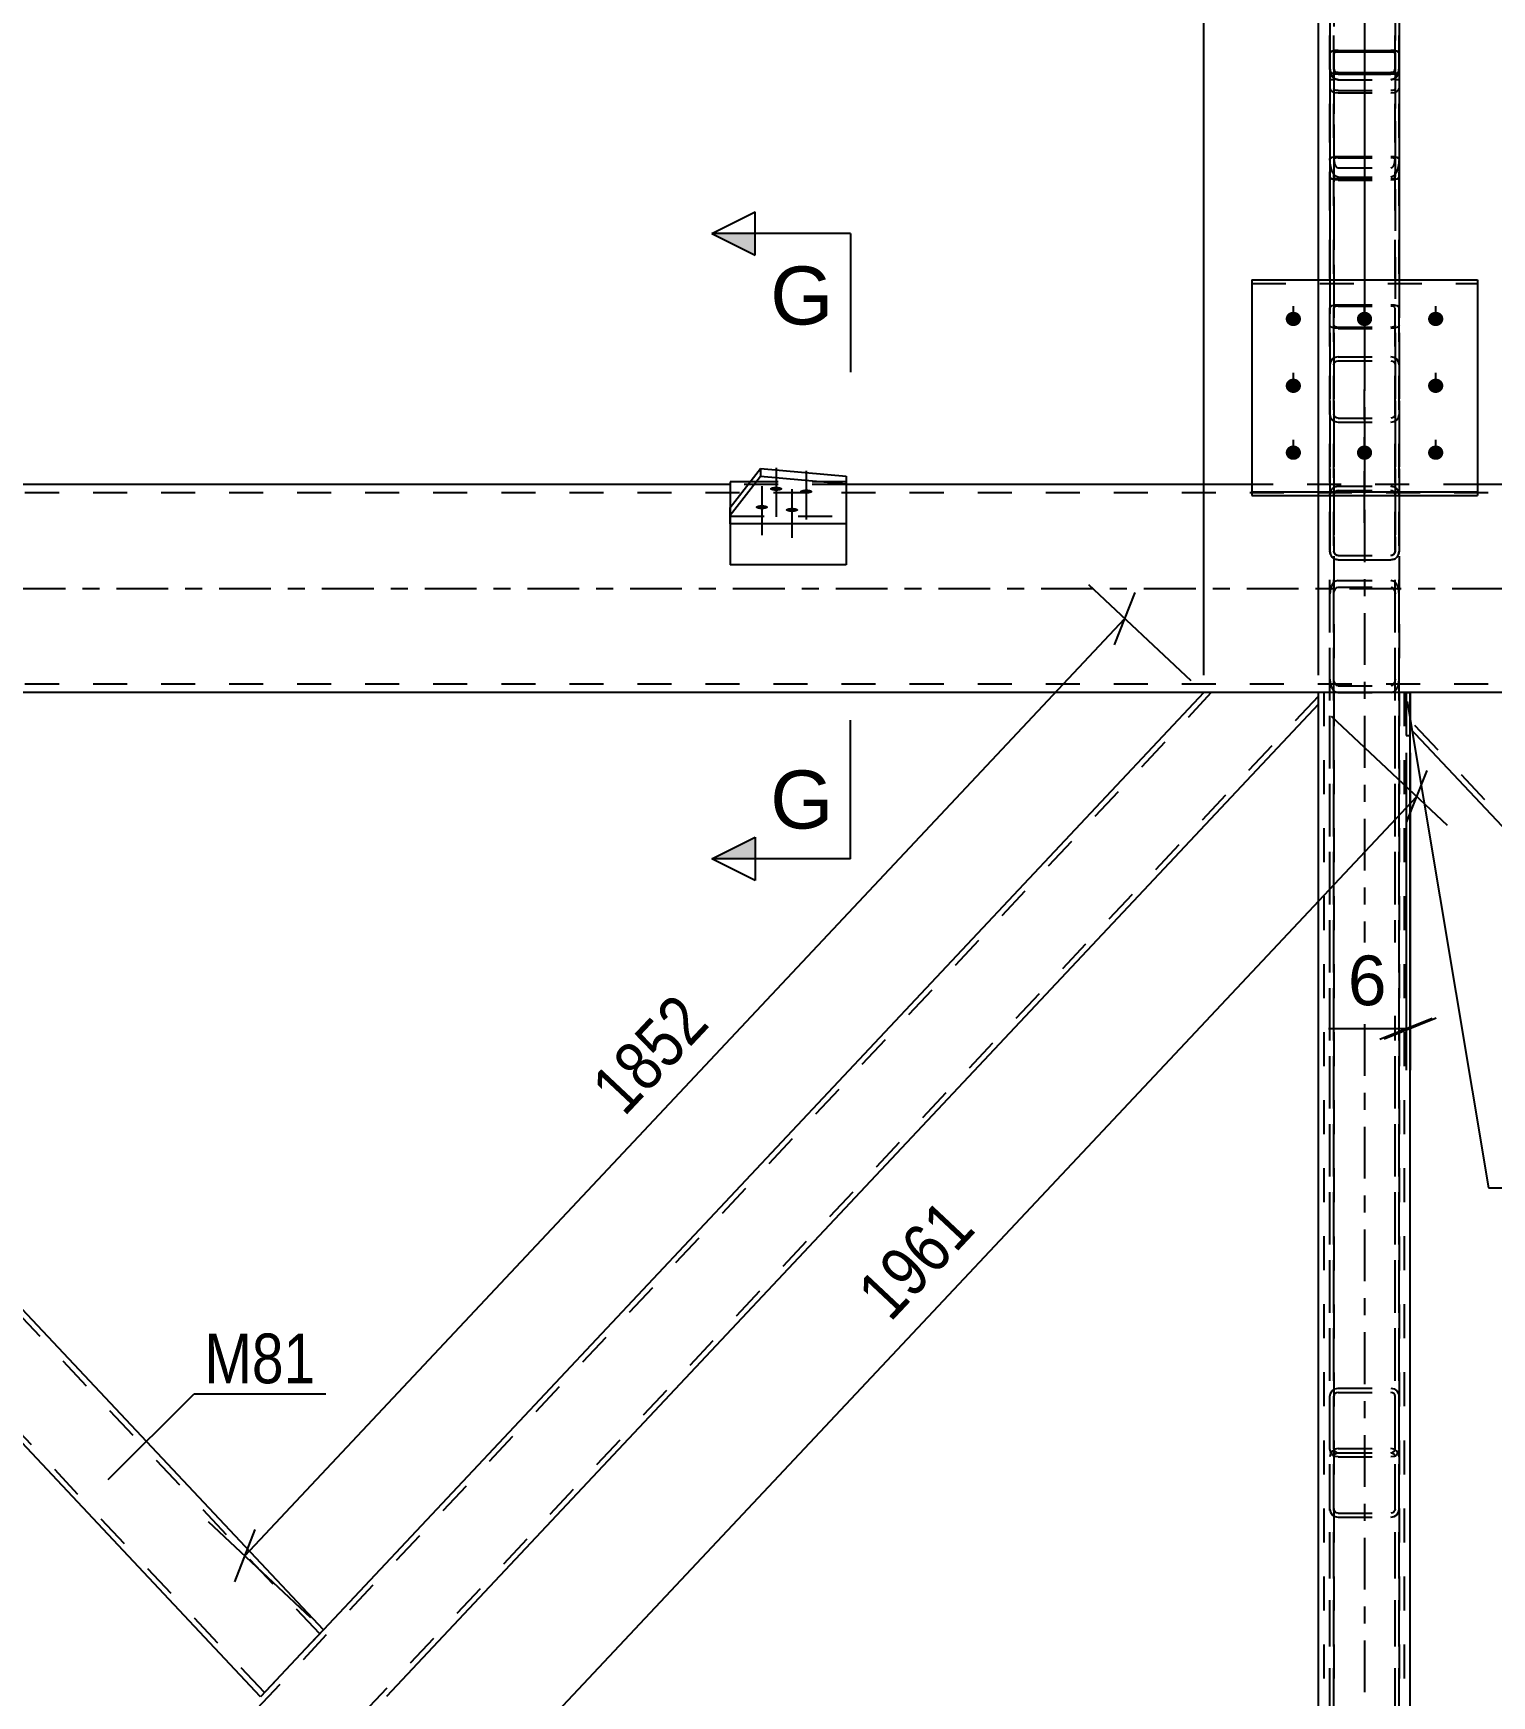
# Model space of a CAD drawing. Header units: millimetres. Extents: x -147 to 1042, y -583 to 258.
# Drawn here: x 342.7 to 426.7, y -63.8 to 32 of the extents above; entities that cross this region are included whole.
import ezdxf

# ---------------------------------------------------------------- set-up
doc = ezdxf.new("R2010")
doc.units = ezdxf.units.MM
doc.linetypes.add('DXK_LINE_DOT2', pattern=[3.9198, 1.9599, -1.9599])
doc.linetypes.add('DXK_LINE_DOT3', pattern=[5.9187, 2.979, -0.9799, 0.9799, -0.9799])
doc.styles.add('Arial', font='arial.ttf', dxfattribs={"height": 0.2})
doc.styles.add('Arial Narrow', font='ARIALN.TTF', dxfattribs={"height": 0.2})

# ---------------------------------------------------------------- blocks, each defined once
blk = doc.blocks.new('Part-335478933-4283 - 4163')
at = {"color": 2, "linetype": 'Continuous'}
for p, q in [((429.965, -6), (422.042, -6)), ((479.402, -58.545), (429.986, -6)), ((474.46, -63.8), (422.042, -8.062)), ((478.963, -59.012), (474.46, -63.8)), ((479.402, -58.545), (478.963, -59.012))]:
    blk.add_line(p, q, dxfattribs=at)
at = {"color": 7, "linetype": 'DXK_LINE_DOT2'}
for p, q in [((422.042, -8.062), (422.042, -6)), ((479.182, -58.779), (429.547, -6)), ((429.986, -6), (429.965, -6)), ((429.986, -6), (429.965, -6)), ((474.68, -63.566), (422.042, -7.595)), ((479.368, -58.581), (478.963, -59.012)), ((474.68, -63.566), (474.696, -63.549))]:
    blk.add_line(p, q, dxfattribs=at)
blk = doc.blocks.new('Part-335478933-4268 - 4163')
at = {"color": 2, "linetype": 'Continuous'}
for p, q in [((302.04, -6.659), (302.04, -6)), ((355.828, -63.854), (302.04, -6.659)), ((359.449, -59.997), (308.669, -6)), ((359.449, -59.997), (359.011, -60.465)), ((359.011, -60.465), (355.828, -63.854))]:
    blk.add_line(p, q, dxfattribs=at)
at = {"color": 7, "linetype": 'DXK_LINE_DOT2'}
for p, q in [((308.669, -6), (302.04, -6)), ((356.048, -63.62), (302.04, -6.192)), ((359.23, -60.231), (308.229, -6)), ((359.416, -60.033), (359.011, -60.465)), ((356.048, -63.62), (356.065, -63.602))]:
    blk.add_line(p, q, dxfattribs=at)
blk = doc.blocks.new('Part-335478933-4253 - 4163')
at = {"color": 7, "linetype": 'DXK_LINE_DOT2'}
for p, q in [((410.586, -6), (302.05, -121.6)), ((416.762, -6.201), (308.414, -121.6)), ((416.762, -6), (410.147, -6)), ((359.449, -59.997), (355.828, -63.854))]:
    blk.add_line(p, q, dxfattribs=at)
at = {"color": 2, "linetype": 'Continuous'}
for p, q in [((410.147, -6), (359.449, -59.997)), ((416.762, -6.669), (363.074, -63.851)), ((416.762, -6.669), (416.762, -6))]:
    blk.add_line(p, q, dxfattribs=at)
blk = doc.blocks.new('Part-335478933-4392 - 4163')
at = {"color": 2, "linetype": 'Continuous'}
for p, q in [((412.911, 17.787), (425.911, 17.787)), ((412.911, 17.787), (412.911, 5.352)), ((425.911, 17.787), (425.911, 5.352)), ((412.911, 5.571), (425.911, 5.571)), ((412.911, 5.352), (425.911, 5.352))]:
    blk.add_line(p, q, dxfattribs=at)
at = {"color": 7, "linetype": 'DXK_LINE_DOT2'}
blk.add_line((412.911, 17.568), (425.911, 17.568), dxfattribs=at)
blk = doc.blocks.new('Part-335478933-4323 - 4163')
at = {"color": 7, "linetype": 'DXK_LINE_DOT2'}
for p, q in [((422.042, -6), (416.762, -6)), ((416.762, -6.669), (416.762, -6)), ((417.082, -121.6), (417.082, -6)), ((421.722, -121.6), (421.722, -6)), ((422.042, -8.462), (422.042, -6))]:
    blk.add_line(p, q, dxfattribs=at)
at = {"color": 2, "linetype": 'Continuous'}
for p, q in [((416.762, -120.06), (416.762, -6.669)), ((422.042, -119.128), (422.042, -8.462))]:
    blk.add_line(p, q, dxfattribs=at)
blk = doc.blocks.new('Part-335478933-4386 - 4163')
at = {"color": 7, "linetype": 'DXK_LINE_DOT2'}
for p, q in [((417.411, 34.335), (417.448, 34.597)), ((417.448, 34.597), (417.552, 34.82)), ((417.552, 34.82), (417.708, 34.968)), ((417.722, 34.577), (417.67, 34.466)), ((417.708, 34.968), (417.891, 35.021)), ((417.799, 34.652), (417.722, 34.577)), ((417.891, 34.678), (417.799, 34.652)), ((417.891, 35.021), (420.931, 35.021)), ((417.891, 34.678), (420.931, 34.678)), ((420.931, 35.021), (421.115, 34.968)), ((421.023, 34.652), (420.931, 34.678)), ((421.101, 34.577), (421.023, 34.652)), ((421.153, 34.466), (421.101, 34.577)), ((421.115, 34.968), (421.271, 34.82)), ((421.271, 34.82), (421.375, 34.597)), ((421.375, 34.597), (421.411, 34.335)), ((417.411, 34.335), (417.411, 2.157)), ((417.67, 34.466), (417.651, 34.335)), ((417.651, 34.335), (417.651, 2.157)), ((421.171, 34.335), (421.153, 34.466)), ((421.171, 34.335), (421.171, 2.157)), ((421.411, 34.335), (421.411, 2.157)), ((417.448, 29.731), (417.411, 29.993)), ((417.552, 29.509), (417.448, 29.731)), ((417.651, 29.993), (417.67, 29.862)), ((417.67, 29.862), (417.722, 29.751)), ((417.722, 29.751), (417.799, 29.677)), ((421.023, 29.677), (421.101, 29.751)), ((421.101, 29.751), (421.153, 29.862)), ((421.153, 29.862), (421.171, 29.993)), ((421.375, 29.731), (421.271, 29.509)), ((421.411, 29.993), (421.375, 29.731)), ((417.708, 29.36), (417.552, 29.509)), ((417.891, 29.308), (417.708, 29.36)), ((417.799, 29.677), (417.891, 29.651)), ((417.891, 29.651), (420.931, 29.651)), ((417.891, 29.308), (420.931, 29.308)), ((420.931, 29.651), (421.023, 29.677)), ((421.115, 29.36), (420.931, 29.308)), ((421.271, 29.509), (421.115, 29.36)), ((417.891, 5.903), (417.708, 5.864)), ((417.891, 5.903), (420.931, 5.903)), ((421.115, 5.864), (420.931, 5.903)), ((417.448, 5.588), (417.411, 5.392)), ((417.651, 5.392), (417.67, 5.49)), ((417.67, 5.49), (417.722, 5.573)), ((417.722, 5.573), (417.799, 5.628)), ((417.799, 5.628), (417.891, 5.648)), ((417.891, 5.648), (420.931, 5.648)), ((420.931, 5.648), (421.023, 5.628)), ((421.023, 5.628), (421.101, 5.573)), ((421.101, 5.573), (421.153, 5.49)), ((421.153, 5.49), (421.171, 5.392)), ((421.387, 5.52), (421.375, 5.588)), ((421.411, 5.392), (421.387, 5.52)), ((417.411, 2.157), (417.448, 1.962)), ((417.67, 2.059), (417.651, 2.157)), ((417.722, 1.976), (417.67, 2.059)), ((417.799, 1.921), (417.722, 1.976)), ((417.891, 1.902), (417.799, 1.921)), ((421.023, 1.921), (420.931, 1.902)), ((421.101, 1.976), (421.023, 1.921)), ((421.153, 2.059), (421.101, 1.976)), ((421.171, 2.157), (421.153, 2.059)), ((421.375, 1.962), (421.411, 2.157)), ((417.708, 1.685), (417.891, 1.646)), ((417.891, 1.902), (420.931, 1.902)), ((417.891, 1.646), (420.931, 1.646)), ((420.931, 1.646), (421.115, 1.685))]:
    blk.add_line(p, q, dxfattribs=at)
at = {"color": 7, "linetype": 'DXK_LINE_DOT3'}
blk.add_line((419.411, 32.164), (419.411, 3.775), dxfattribs=at)
at = {"color": 7, "linetype": 'DXK_LINE_DOT2'}
for centre, start, end in [((417.912, 5.412), 114.31996, 159.24168), ((420.91, 5.412), 20.75832, 65.68004), ((417.912, 2.138), 200.75832, 245.68004), ((420.91, 2.138), 294.31996, 339.24168)]:
    blk.add_arc(centre, 0.496, start, end, dxfattribs=at)
blk = doc.blocks.new('Part-335478933-4335 - 4163')
at = {"color": 7, "linetype": 'DXK_LINE_DOT2'}
for p, q in [((417.448, 13.061), (417.411, 12.889)), ((417.411, 12.889), (417.411, 5.352)), ((417.552, 13.208), (417.448, 13.061)), ((417.708, 13.306), (417.552, 13.208)), ((417.651, 12.889), (417.67, 12.975)), ((417.651, 12.889), (417.651, 2.157)), ((417.67, 12.975), (417.722, 13.048)), ((417.891, 13.34), (417.708, 13.306)), ((417.722, 13.048), (417.799, 13.097)), ((417.799, 13.097), (417.891, 13.114)), ((417.891, 13.34), (420.931, 13.34)), ((417.891, 13.114), (420.931, 13.114)), ((421.115, 13.306), (420.931, 13.34)), ((420.931, 13.114), (421.023, 13.097)), ((421.023, 13.097), (421.101, 13.048)), ((421.101, 13.048), (421.153, 12.975)), ((421.271, 13.208), (421.115, 13.306)), ((421.153, 12.975), (421.171, 12.889)), ((421.171, 12.889), (421.171, 2.157)), ((421.375, 13.061), (421.271, 13.208)), ((421.411, 12.889), (421.375, 13.061)), ((421.411, 12.889), (421.411, 5.352)), ((417.411, 10.032), (417.448, 9.86)), ((417.448, 9.86), (417.552, 9.713)), ((417.552, 9.713), (417.708, 9.615)), ((417.67, 9.946), (417.651, 10.032)), ((417.722, 9.873), (417.67, 9.946)), ((417.708, 9.615), (417.891, 9.581)), ((417.799, 9.824), (417.722, 9.873)), ((417.891, 9.807), (417.799, 9.824)), ((417.891, 9.807), (420.931, 9.807)), ((417.891, 9.581), (420.931, 9.581)), ((421.023, 9.824), (420.931, 9.807)), ((420.931, 9.581), (421.115, 9.615)), ((421.101, 9.873), (421.023, 9.824)), ((421.153, 9.946), (421.101, 9.873)), ((421.115, 9.615), (421.271, 9.713)), ((421.171, 10.032), (421.153, 9.946)), ((421.271, 9.713), (421.375, 9.86)), ((421.375, 9.86), (421.411, 10.032)), ((417.708, 5.864), (417.891, 5.903)), ((417.891, 5.903), (420.931, 5.903)), ((420.931, 5.903), (421.115, 5.864)), ((417.411, 5.392), (417.448, 5.588)), ((417.67, 5.49), (417.651, 5.392)), ((417.722, 5.573), (417.67, 5.49)), ((417.799, 5.628), (417.722, 5.573)), ((417.891, 5.648), (417.799, 5.628)), ((417.891, 5.648), (420.931, 5.648)), ((421.023, 5.628), (420.931, 5.648)), ((421.101, 5.573), (421.023, 5.628)), ((421.153, 5.49), (421.101, 5.573)), ((421.171, 5.392), (421.153, 5.49)), ((421.375, 5.588), (421.411, 5.392)), ((417.651, 2.157), (417.67, 2.059)), ((417.67, 2.059), (417.722, 1.976)), ((417.722, 1.976), (417.799, 1.921)), ((417.799, 1.921), (417.891, 1.902)), ((420.931, 1.902), (421.023, 1.921)), ((421.023, 1.921), (421.101, 1.976)), ((421.101, 1.976), (421.153, 2.059)), ((421.153, 2.059), (421.171, 2.157)), ((417.891, 1.902), (420.931, 1.902))]:
    blk.add_line(p, q, dxfattribs=at)
at = {"color": 7, "linetype": 'DXK_LINE_DOT3'}
blk.add_line((419.411, 3.775), (419.411, 11.46), dxfattribs=at)
at = {"color": 2, "linetype": 'Continuous'}
for p, q in [((417.411, 5.352), (417.411, 2.157)), ((421.411, 5.352), (421.411, 2.157)), ((417.448, 1.962), (417.411, 2.157)), ((421.411, 2.157), (421.375, 1.962)), ((417.891, 1.646), (417.708, 1.685)), ((417.891, 1.646), (420.931, 1.646)), ((421.115, 1.685), (420.931, 1.646))]:
    blk.add_line(p, q, dxfattribs=at)
at = {"color": 7, "linetype": 'DXK_LINE_DOT2'}
for centre, start, end in [((417.912, 5.412), 114.31996, 159.24169), ((420.91, 5.412), 20.75831, 65.68004)]:
    blk.add_arc(centre, 0.496, start, end, dxfattribs=at)
at = {"color": 2, "linetype": 'Continuous'}
for centre, start, end in [((417.912, 2.138), 200.75831, 245.68004), ((420.91, 2.138), 294.31996, 339.24169)]:
    blk.add_arc(centre, 0.496, start, end, dxfattribs=at)
blk = doc.blocks.new('Part-335478933-4478 - 4163')
at = {"color": 2, "linetype": 'Continuous'}
for p, q in [((382.877, 6), (215.945, 6)), ((412.911, 6), (389.562, 6)), ((449.258, 6), (425.911, 6)), ((421.802, -6), (-7.6, -6))]:
    blk.add_line(p, q, dxfattribs=at)
at = {"color": 7, "linetype": 'DXK_LINE_DOT2'}
for p, q in [((389.562, 6), (382.877, 6)), ((425.911, 6), (412.911, 6)), ((548.042, 5.52), (-7.6, 5.52)), ((548.042, -5.52), (-7.6, -5.52)), ((429.965, -6), (421.802, -6))]:
    blk.add_line(p, q, dxfattribs=at)
at = {"color": 7, "linetype": 'DXK_LINE_DOT3'}
blk.add_line((-7.6, 0), (548.042, 0), dxfattribs=at)
blk = doc.blocks.new('Part-335478933-4481 - 4163')
at = {"color": 2, "linetype": 'Continuous'}
for p, q in [((382.877, 4.666), (384.625, 6.913)), ((384.625, 6.913), (389.562, 6.463)), ((384.625, 6.913), (384.625, 6.462)), ((384.625, 6.462), (382.877, 4.214)), ((389.562, 6.012), (384.625, 6.462)), ((389.562, 6.463), (389.562, 3.717)), ((382.877, 3.717), (382.877, 4.666)), ((389.562, 3.717), (382.877, 3.717))]:
    blk.add_line(p, q, dxfattribs=at)
at = {"color": 7, "linetype": 'DXK_LINE_DOT2'}
blk.add_line((382.877, 4.168), (389.562, 4.168), dxfattribs=at)
blk = doc.blocks.new('Part-335478933-4629 - 4163')
at = {"color": 7, "linetype": 'DXK_LINE_DOT2'}
for p, q in [((417.891, 0.469), (417.708, 0.41)), ((417.799, 0.051), (417.891, 0.08)), ((417.891, 0.469), (420.931, 0.469)), ((417.891, 0.08), (420.931, 0.08)), ((421.115, 0.41), (420.931, 0.469)), ((420.931, 0.08), (421.023, 0.051)), ((417.448, -0.011), (417.411, -0.308)), ((417.411, -49.567), (417.411, -0.308)), ((417.651, -0.308), (417.67, -0.159)), ((417.651, -49.567), (417.651, -0.308)), ((421.153, -0.159), (421.171, -0.308)), ((421.171, -49.567), (421.171, -0.308)), ((421.411, -0.308), (421.375, -0.011)), ((421.411, -49.567), (421.411, -0.308)), ((417.411, -5.225), (417.434, -5.407)), ((417.434, -5.407), (417.448, -5.522)), ((417.67, -5.373), (417.651, -5.225)), ((417.891, -5.613), (417.799, -5.583)), ((417.891, -5.613), (420.931, -5.613)), ((421.023, -5.583), (420.931, -5.613)), ((421.171, -5.225), (421.153, -5.373)), ((421.375, -5.522), (421.389, -5.407)), ((421.389, -5.407), (421.411, -5.225)), ((417.708, -5.942), (417.891, -6.001)), ((417.891, -6.001), (420.931, -6.001)), ((420.931, -6.001), (420.934, -6)), ((420.934, -6), (421.115, -5.942)), ((417.411, -46.561), (417.448, -46.379)), ((417.448, -46.379), (417.552, -46.225)), ((417.552, -46.225), (417.708, -46.123)), ((417.67, -46.47), (417.651, -46.561)), ((417.722, -46.393), (417.67, -46.47)), ((417.708, -46.123), (417.891, -46.086)), ((417.799, -46.342), (417.722, -46.393)), ((417.891, -46.324), (417.799, -46.342)), ((417.891, -46.086), (420.931, -46.086)), ((417.891, -46.324), (420.931, -46.324)), ((420.931, -46.086), (421.115, -46.123)), ((421.023, -46.342), (420.931, -46.324)), ((421.101, -46.393), (421.023, -46.342)), ((421.153, -46.47), (421.101, -46.393)), ((421.115, -46.123), (421.271, -46.225)), ((421.171, -46.561), (421.153, -46.47)), ((421.271, -46.225), (421.375, -46.379)), ((421.375, -46.379), (421.411, -46.561)), ((417.448, -49.748), (417.411, -49.567)), ((417.552, -49.902), (417.448, -49.748)), ((417.651, -49.567), (417.67, -49.658)), ((417.67, -49.658), (417.722, -49.735)), ((417.722, -49.735), (417.799, -49.786)), ((417.799, -49.786), (417.891, -49.804)), ((417.891, -49.804), (420.931, -49.804)), ((420.931, -49.804), (421.023, -49.786)), ((421.023, -49.786), (421.101, -49.735)), ((421.101, -49.735), (421.153, -49.658)), ((421.153, -49.658), (421.171, -49.567)), ((421.375, -49.748), (421.271, -49.902)), ((421.411, -49.567), (421.375, -49.748)), ((417.708, -50.005), (417.552, -49.902)), ((417.891, -50.041), (417.708, -50.005)), ((417.891, -50.041), (420.931, -50.041)), ((421.115, -50.005), (420.931, -50.041)), ((421.271, -49.902), (421.115, -50.005))]:
    blk.add_line(p, q, dxfattribs=at)
for centre, radius, start, end in [((418.145, -0.151), 0.711, 127.94064, 168.60475), ((418.018, -0.229), 0.355, 127.94064, 168.60475), ((420.805, -0.229), 0.355, 11.39525, 52.05936), ((420.678, -0.151), 0.711, 11.39525, 52.05936), ((418.145, -5.381), 0.711, 191.39525, 232.05936), ((418.018, -5.303), 0.355, 191.39525, 232.05936), ((420.805, -5.303), 0.355, 307.94064, 348.60475), ((420.678, -5.381), 0.711, 307.94064, 348.60475)]:
    blk.add_arc(centre, radius, start, end, dxfattribs=at)
blk = doc.blocks.new('Part-335478933-4639 - 4163')
at = {"color": 7, "linetype": 'DXK_LINE_DOT2'}
for p, q in [((421.802, -6), (422.042, -6)), ((421.802, -6), (421.802, -8.462)), ((422.042, -6), (422.042, -8.462)), ((421.802, -8.462), (422.042, -8.462))]:
    blk.add_line(p, q, dxfattribs=at)
blk = doc.blocks.new('Bolt-335478933-4507 - 4163')
at = {"linetype": 'Continuous'}
for points in [[(415.311, 15.119), (415.22, 15.128), (415.132, 15.154), (415.053, 15.198), (414.984, 15.255), (414.93, 15.325), (414.893, 15.404), (414.874, 15.489), (414.874, 15.575), (414.893, 15.66), (414.93, 15.739), (414.984, 15.809), (415.053, 15.867), (415.132, 15.91), (415.22, 15.937), (415.311, 15.946), (415.403, 15.937), (415.49, 15.91), (415.57, 15.867), (415.638, 15.809), (415.692, 15.739), (415.73, 15.66), (415.749, 15.575), (415.749, 15.489), (415.73, 15.404), (415.692, 15.325), (415.638, 15.255), (415.57, 15.198), (415.49, 15.154), (415.403, 15.128)], [(419.411, 15.119), (419.32, 15.128), (419.232, 15.154), (419.153, 15.198), (419.084, 15.255), (419.03, 15.325), (418.993, 15.404), (418.974, 15.489), (418.974, 15.575), (418.993, 15.66), (419.03, 15.739), (419.084, 15.809), (419.153, 15.867), (419.232, 15.91), (419.32, 15.937), (419.411, 15.946), (419.503, 15.937), (419.59, 15.91), (419.67, 15.867), (419.738, 15.809), (419.792, 15.739), (419.83, 15.66), (419.849, 15.575), (419.849, 15.489), (419.83, 15.404), (419.792, 15.325), (419.738, 15.255), (419.67, 15.198), (419.59, 15.154), (419.503, 15.128)], [(423.511, 15.119), (423.42, 15.128), (423.332, 15.154), (423.253, 15.198), (423.184, 15.255), (423.13, 15.325), (423.093, 15.404), (423.074, 15.489), (423.074, 15.575), (423.093, 15.66), (423.13, 15.739), (423.184, 15.809), (423.253, 15.867), (423.332, 15.91), (423.42, 15.937), (423.511, 15.946), (423.603, 15.937), (423.69, 15.91), (423.77, 15.867), (423.838, 15.809), (423.892, 15.739), (423.93, 15.66), (423.949, 15.575), (423.949, 15.489), (423.93, 15.404), (423.892, 15.325), (423.838, 15.255), (423.77, 15.198), (423.69, 15.154), (423.603, 15.128)], [(415.311, 11.266), (415.22, 11.275), (415.132, 11.302), (415.053, 11.345), (414.984, 11.403), (414.93, 11.473), (414.893, 11.552), (414.874, 11.636), (414.874, 11.723), (414.893, 11.807), (414.93, 11.886), (414.984, 11.956), (415.053, 12.014), (415.132, 12.057), (415.22, 12.084), (415.311, 12.093), (415.403, 12.084), (415.49, 12.057), (415.57, 12.014), (415.638, 11.956), (415.692, 11.886), (415.73, 11.807), (415.749, 11.723), (415.749, 11.636), (415.73, 11.552), (415.692, 11.473), (415.638, 11.403), (415.57, 11.345), (415.49, 11.302), (415.403, 11.275)], [(423.511, 11.266), (423.42, 11.275), (423.332, 11.302), (423.253, 11.345), (423.184, 11.403), (423.13, 11.473), (423.093, 11.552), (423.074, 11.636), (423.074, 11.723), (423.093, 11.807), (423.13, 11.886), (423.184, 11.956), (423.253, 12.014), (423.332, 12.057), (423.42, 12.084), (423.511, 12.093), (423.603, 12.084), (423.69, 12.057), (423.77, 12.014), (423.838, 11.956), (423.892, 11.886), (423.93, 11.807), (423.949, 11.723), (423.949, 11.636), (423.93, 11.552), (423.892, 11.473), (423.838, 11.403), (423.77, 11.345), (423.69, 11.302), (423.603, 11.275)], [(415.311, 7.413), (415.22, 7.422), (415.132, 7.449), (415.053, 7.492), (414.984, 7.55), (414.93, 7.62), (414.893, 7.699), (414.874, 7.783), (414.874, 7.87), (414.893, 7.954), (414.93, 8.033), (414.984, 8.103), (415.053, 8.161), (415.132, 8.204), (415.22, 8.231), (415.311, 8.24), (415.403, 8.231), (415.49, 8.204), (415.57, 8.161), (415.638, 8.103), (415.692, 8.033), (415.73, 7.954), (415.749, 7.87), (415.749, 7.783), (415.73, 7.699), (415.692, 7.62), (415.638, 7.55), (415.57, 7.492), (415.49, 7.449), (415.403, 7.422)], [(419.411, 7.413), (419.32, 7.422), (419.232, 7.449), (419.153, 7.492), (419.084, 7.55), (419.03, 7.62), (418.993, 7.699), (418.974, 7.783), (418.974, 7.87), (418.993, 7.954), (419.03, 8.033), (419.084, 8.103), (419.153, 8.161), (419.232, 8.204), (419.32, 8.231), (419.411, 8.24), (419.503, 8.231), (419.59, 8.204), (419.67, 8.161), (419.738, 8.103), (419.792, 8.033), (419.83, 7.954), (419.849, 7.87), (419.849, 7.783), (419.83, 7.699), (419.792, 7.62), (419.738, 7.55), (419.67, 7.492), (419.59, 7.449), (419.503, 7.422)], [(423.511, 7.413), (423.42, 7.422), (423.332, 7.449), (423.253, 7.492), (423.184, 7.55), (423.13, 7.62), (423.093, 7.699), (423.074, 7.783), (423.074, 7.87), (423.093, 7.954), (423.13, 8.033), (423.184, 8.103), (423.253, 8.161), (423.332, 8.204), (423.42, 8.231), (423.511, 8.24), (423.603, 8.231), (423.69, 8.204), (423.77, 8.161), (423.838, 8.103), (423.892, 8.033), (423.93, 7.954), (423.949, 7.87), (423.949, 7.783), (423.93, 7.699), (423.892, 7.62), (423.838, 7.55), (423.77, 7.492), (423.69, 7.449), (423.603, 7.422)]]:
    blk.add_hatch(color=1, dxfattribs=at).paths.add_polyline_path(points)
at = {"color": 1, "linetype": 'Continuous'}
for p, q in [((415.311, 15.135), (415.311, 16.271)), ((419.411, 15.135), (419.411, 16.271)), ((423.511, 15.135), (423.511, 16.271)), ((415.311, 11.283), (415.311, 12.418)), ((423.511, 11.283), (423.511, 12.418)), ((415.311, 7.43), (415.311, 8.565)), ((419.411, 7.43), (419.411, 8.565)), ((423.511, 7.43), (423.511, 8.565))]:
    blk.add_line(p, q, dxfattribs=at)
blk = doc.blocks.new('Bolt-335478933-4508 - 4163')
at = {"linetype": 'Continuous'}
for points in [[(385.515, 5.867), (385.59, 5.864), (385.662, 5.856), (385.727, 5.844), (385.783, 5.826), (385.827, 5.806), (385.858, 5.782), (385.874, 5.757), (385.874, 5.731), (385.858, 5.706), (385.827, 5.682), (385.783, 5.662), (385.727, 5.644), (385.662, 5.632), (385.59, 5.624), (385.515, 5.621), (385.441, 5.624), (385.369, 5.632), (385.304, 5.644), (385.248, 5.662), (385.204, 5.682), (385.173, 5.706), (385.157, 5.731), (385.157, 5.757), (385.173, 5.782), (385.204, 5.806), (385.248, 5.826), (385.304, 5.844), (385.369, 5.856), (385.441, 5.864)], [(384.693, 4.809), (384.768, 4.807), (384.839, 4.799), (384.904, 4.786), (384.96, 4.769), (385.005, 4.748), (385.035, 4.724), (385.051, 4.699), (385.051, 4.673), (385.035, 4.648), (385.005, 4.625), (384.96, 4.604), (384.904, 4.587), (384.839, 4.574), (384.768, 4.566), (384.693, 4.563), (384.618, 4.566), (384.546, 4.574), (384.481, 4.587), (384.425, 4.604), (384.381, 4.625), (384.35, 4.648), (384.335, 4.673), (384.335, 4.699), (384.35, 4.724), (384.381, 4.748), (384.425, 4.769), (384.481, 4.786), (384.546, 4.799), (384.618, 4.807)], [(387.255, 5.709), (387.33, 5.706), (387.401, 5.698), (387.467, 5.685), (387.523, 5.668), (387.567, 5.647), (387.597, 5.624), (387.613, 5.599), (387.613, 5.573), (387.597, 5.548), (387.567, 5.524), (387.523, 5.503), (387.467, 5.486), (387.401, 5.473), (387.33, 5.465), (387.255, 5.463), (387.18, 5.465), (387.109, 5.473), (387.043, 5.486), (386.987, 5.503), (386.943, 5.524), (386.913, 5.548), (386.897, 5.573), (386.897, 5.599), (386.913, 5.624), (386.943, 5.647), (386.987, 5.668), (387.043, 5.685), (387.109, 5.698), (387.18, 5.706)], [(386.432, 4.651), (386.507, 4.648), (386.579, 4.641), (386.644, 4.628), (386.7, 4.61), (386.744, 4.59), (386.775, 4.566), (386.79, 4.541), (386.79, 4.515), (386.775, 4.49), (386.744, 4.466), (386.7, 4.446), (386.644, 4.428), (386.579, 4.416), (386.507, 4.408), (386.432, 4.405), (386.357, 4.408), (386.286, 4.416), (386.221, 4.428), (386.165, 4.446), (386.12, 4.466), (386.09, 4.49), (386.074, 4.515), (386.074, 4.541), (386.09, 4.566), (386.12, 4.59), (386.165, 4.61), (386.221, 4.628), (386.286, 4.641), (386.357, 4.648)]]:
    blk.add_hatch(color=1, dxfattribs=at).paths.add_polyline_path(points)
at = {"color": 1, "linetype": 'Continuous'}
for p, q in [((385.515, 6.947), (385.515, 4.128)), ((387.255, 6.789), (387.255, 3.969)), ((384.693, 5.889), (384.693, 3.07)), ((386.432, 5.731), (386.432, 2.912))]:
    blk.add_line(p, q, dxfattribs=at)
blk = doc.blocks.new('Part-335478933-4627 - 4163')
at = {"color": 7, "linetype": 'DXK_LINE_DOT2'}
for p, q in [((417.411, -127.169), (417.411, 29.308)), ((417.651, 29.308), (417.411, 29.308)), ((417.411, 28.806), (417.448, 28.715)), ((417.651, 29.308), (417.651, -127.169)), ((417.67, 28.76), (417.651, 28.806)), ((417.722, 28.721), (417.67, 28.76)), ((421.153, 28.76), (421.101, 28.721)), ((421.171, 28.806), (421.153, 28.76)), ((421.411, 29.308), (421.171, 29.308)), ((421.171, -127.169), (421.171, 29.308)), ((421.375, 28.715), (421.411, 28.806)), ((421.411, 29.308), (421.411, -127.169)), ((417.448, 28.715), (417.552, 28.637)), ((417.552, 28.637), (417.708, 28.585)), ((417.708, 28.585), (417.891, 28.567)), ((417.799, 28.696), (417.722, 28.721)), ((417.891, 28.686), (417.799, 28.696)), ((417.891, 28.686), (420.931, 28.686)), ((417.891, 28.567), (420.931, 28.567)), ((421.023, 28.696), (420.931, 28.686)), ((420.931, 28.567), (421.115, 28.585)), ((421.101, 28.721), (421.023, 28.696)), ((421.115, 28.585), (421.271, 28.637)), ((421.271, 28.637), (421.375, 28.715)), ((417.448, 24.358), (417.411, 24.768)), ((417.651, 24.768), (417.67, 24.563)), ((417.799, 24.273), (417.891, 24.232)), ((417.891, 24.232), (420.931, 24.232)), ((420.931, 24.232), (421.023, 24.273)), ((421.153, 24.563), (421.171, 24.768)), ((421.411, 24.768), (421.375, 24.358)), ((417.891, 23.695), (417.708, 23.777)), ((417.891, 23.695), (420.931, 23.695)), ((421.115, 23.777), (420.931, 23.695))]:
    blk.add_line(p, q, dxfattribs=at)
at = {"color": 7, "linetype": 'DXK_LINE_DOT3'}
blk.add_line((419.411, 28.166), (419.411, -127.347), dxfattribs=at)
at = {"color": 7, "linetype": 'DXK_LINE_DOT2'}
for centre, radius, start, end in [((418.518, 24.488), 1.078, 186.94098, 221.26286), ((418.205, 24.628), 0.539, 186.94098, 221.26286), ((420.618, 24.628), 0.539, 318.73714, 353.05902), ((420.305, 24.488), 1.078, 318.73714, 353.05902)]:
    blk.add_arc(centre, radius, start, end, dxfattribs=at)
blk = doc.blocks.new('Part-335478933-4626 - 4163')
at = {"color": 7, "linetype": 'DXK_LINE_DOT2'}
for p, q in [((417.411, -103.378), (417.411, 34.335)), ((417.651, -103.378), (417.651, 34.335)), ((421.171, -103.378), (421.171, 34.335)), ((421.411, -103.378), (421.411, 34.335)), ((417.411, 29.993), (417.448, 29.731)), ((417.448, 29.731), (417.552, 29.509)), ((417.67, 29.862), (417.651, 29.993)), ((417.722, 29.751), (417.67, 29.862)), ((417.799, 29.677), (417.722, 29.751)), ((421.101, 29.751), (421.023, 29.677)), ((421.153, 29.862), (421.101, 29.751)), ((421.171, 29.993), (421.153, 29.862)), ((421.271, 29.509), (421.375, 29.731)), ((421.375, 29.731), (421.411, 29.993)), ((417.552, 29.509), (417.708, 29.36)), ((417.708, 29.36), (417.891, 29.308)), ((417.891, 29.651), (417.799, 29.677)), ((417.891, 29.651), (420.931, 29.651)), ((417.891, 29.308), (420.931, 29.308)), ((421.023, 29.677), (420.931, 29.651)), ((420.931, 29.308), (421.115, 29.36)), ((421.115, 29.36), (421.271, 29.509))]:
    blk.add_line(p, q, dxfattribs=at)
blk = doc.blocks.new('Part-335478933-4628 - 4163')
at = {"color": 7, "linetype": 'DXK_LINE_DOT2'}
for p, q in [((417.552, -49.701), (417.448, -49.855)), ((417.708, -49.598), (417.552, -49.701)), ((417.891, -49.562), (417.708, -49.598)), ((417.799, -49.817), (417.891, -49.799)), ((417.891, -49.562), (420.931, -49.562)), ((417.891, -49.799), (420.931, -49.799)), ((421.115, -49.598), (420.931, -49.562)), ((420.931, -49.799), (421.023, -49.817)), ((421.271, -49.701), (421.115, -49.598)), ((421.375, -49.855), (421.271, -49.701)), ((417.448, -49.855), (417.411, -50.037)), ((417.411, -100.169), (417.411, -50.037)), ((417.651, -50.037), (417.67, -49.946)), ((417.651, -100.169), (417.651, -50.037)), ((417.67, -49.946), (417.722, -49.869)), ((417.722, -49.869), (417.799, -49.817)), ((421.023, -49.817), (421.101, -49.869)), ((421.101, -49.869), (421.153, -49.946)), ((421.153, -49.946), (421.171, -50.037)), ((421.171, -100.169), (421.171, -50.037)), ((421.411, -50.037), (421.375, -49.855)), ((421.411, -100.169), (421.411, -50.037)), ((417.411, -53.042), (417.448, -53.224)), ((417.448, -53.224), (417.552, -53.378)), ((417.552, -53.378), (417.708, -53.481)), ((417.67, -53.133), (417.651, -53.042)), ((417.722, -53.21), (417.67, -53.133)), ((417.708, -53.481), (417.891, -53.517)), ((417.799, -53.262), (417.722, -53.21)), ((417.891, -53.28), (417.799, -53.262)), ((417.891, -53.28), (420.931, -53.28)), ((417.891, -53.517), (420.931, -53.517)), ((421.023, -53.262), (420.931, -53.28)), ((420.931, -53.517), (421.115, -53.481)), ((421.101, -53.21), (421.023, -53.262)), ((421.153, -53.133), (421.101, -53.21)), ((421.115, -53.481), (421.271, -53.378)), ((421.171, -53.042), (421.153, -53.133)), ((421.271, -53.378), (421.375, -53.224)), ((421.375, -53.224), (421.411, -53.042)), ((417.411, -96.921), (417.448, -96.624)), ((417.708, -96.204), (417.891, -96.145)), ((417.891, -96.533), (417.799, -96.563)), ((417.891, -96.145), (420.931, -96.145)), ((417.891, -96.533), (420.931, -96.533)), ((420.931, -96.145), (421.115, -96.204)), ((421.023, -96.563), (420.931, -96.533)), ((421.375, -96.624), (421.411, -96.921)), ((417.67, -96.773), (417.651, -96.921)), ((421.171, -96.921), (421.153, -96.773)), ((417.411, -99.154), (417.651, -99.154)), ((417.411, -99.368), (417.651, -99.368)), ((417.411, -99.452), (417.651, -99.452)), ((421.171, -99.154), (421.411, -99.154)), ((421.171, -99.368), (421.411, -99.368)), ((421.171, -99.452), (421.411, -99.452)), ((417.411, -99.751), (417.651, -99.751)), ((417.448, -100.236), (417.411, -100.169)), ((417.552, -100.292), (417.448, -100.236)), ((417.708, -100.329), (417.552, -100.292)), ((417.651, -100.169), (417.67, -100.202)), ((417.67, -100.202), (417.722, -100.231)), ((417.891, -100.342), (417.708, -100.329)), ((417.722, -100.231), (417.799, -100.249)), ((417.799, -100.249), (417.891, -100.256)), ((417.891, -100.256), (420.931, -100.256)), ((417.891, -100.342), (420.931, -100.342)), ((420.931, -100.256), (421.023, -100.249)), ((421.115, -100.329), (420.931, -100.342)), ((421.023, -100.249), (421.101, -100.231)), ((421.101, -100.231), (421.153, -100.202)), ((421.271, -100.292), (421.115, -100.329)), ((421.153, -100.202), (421.171, -100.169)), ((421.171, -99.751), (421.411, -99.751)), ((421.375, -100.236), (421.271, -100.292)), ((421.411, -100.169), (421.375, -100.236))]:
    blk.add_line(p, q, dxfattribs=at)
for centre, radius, start, end in [((418.145, -96.765), 0.711, 127.94064, 168.60475), ((418.018, -96.843), 0.355, 127.94064, 168.60475), ((420.805, -96.843), 0.355, 11.39525, 52.05936), ((420.678, -96.765), 0.711, 11.39525, 52.05936)]:
    blk.add_arc(centre, radius, start, end, dxfattribs=at)
blk = doc.blocks.new('Part-335478933-4637 - 4163')
at = {"color": 2, "linetype": 'Continuous'}
for p, q in [((384.036, 6.155), (382.877, 6.155)), ((382.877, 6.155), (382.877, 4.666)), ((382.877, 3.717), (382.877, 1.355)), ((389.562, 3.717), (389.562, 1.355)), ((389.562, 1.355), (382.877, 1.355))]:
    blk.add_line(p, q, dxfattribs=at)
at = {"color": 7, "linetype": 'DXK_LINE_DOT2'}
for p, q in [((389.562, 6.155), (384.036, 6.155)), ((389.562, 6.155), (389.562, 3.717)), ((382.877, 4.666), (382.877, 3.717))]:
    blk.add_line(p, q, dxfattribs=at)
blk = doc.blocks.new('Part-335478933-4638 - 4163')
at = {"color": 2, "linetype": 'Continuous'}
for p, q in [((422.042, -6), (421.802, -6)), ((421.802, -6), (421.802, -8.462)), ((422.042, -8.462), (422.042, -6)), ((421.802, -8.462), (422.042, -8.462))]:
    blk.add_line(p, q, dxfattribs=at)
blk = doc.blocks.new('Part-335478933-8497 - 4163')
at = {"color": 7, "linetype": 'DXK_LINE_DOT3'}
blk.add_line((419.411, 47.376), (419.411, 14.816), dxfattribs=at)
at = {"color": 7, "linetype": 'DXK_LINE_DOT2'}
for p, q in [((417.448, 38.558), (417.411, 38.496)), ((417.411, 38.496), (417.411, 35.854)), ((417.411, 38.496), (417.411, 35.854)), ((417.552, 38.611), (417.448, 38.558)), ((417.708, 38.647), (417.552, 38.611)), ((417.651, 38.496), (417.67, 38.527)), ((417.651, 37.458), (417.651, 38.496)), ((417.651, 38.496), (417.651, 23.697)), ((417.67, 38.527), (417.722, 38.554)), ((417.891, 38.659), (417.708, 38.647)), ((417.722, 38.554), (417.799, 38.571)), ((417.799, 38.571), (417.891, 38.578)), ((417.891, 38.659), (420.931, 38.659)), ((417.891, 38.578), (420.931, 38.578)), ((421.115, 38.647), (420.931, 38.659)), ((420.931, 38.578), (421.023, 38.571)), ((421.023, 38.571), (421.101, 38.554)), ((421.101, 38.554), (421.153, 38.527)), ((421.271, 38.611), (421.115, 38.647)), ((421.153, 38.527), (421.171, 38.496)), ((421.171, 38.496), (421.171, 37.458)), ((421.375, 38.558), (421.271, 38.611)), ((421.411, 38.496), (421.375, 38.558)), ((421.411, 38.496), (421.411, 35.854)), ((421.411, 38.496), (421.411, 35.854)), ((417.411, 37.458), (417.448, 37.395)), ((417.448, 37.395), (417.552, 37.342)), ((417.67, 37.427), (417.651, 37.458)), ((417.722, 37.4), (417.67, 37.427)), ((417.799, 37.382), (417.722, 37.4)), ((417.891, 37.376), (417.799, 37.382)), ((417.891, 37.376), (420.931, 37.376)), ((421.023, 37.382), (420.931, 37.376)), ((421.101, 37.4), (421.023, 37.382)), ((421.153, 37.427), (421.101, 37.4)), ((421.171, 37.458), (421.153, 37.427)), ((421.171, 37.458), (421.171, 23.697)), ((421.271, 37.342), (421.375, 37.395)), ((421.375, 37.395), (421.411, 37.458)), ((417.552, 37.342), (417.708, 37.307)), ((417.708, 37.307), (417.891, 37.294)), ((417.891, 37.294), (420.931, 37.294)), ((420.931, 37.294), (421.115, 37.307)), ((421.115, 37.307), (421.271, 37.342)), ((417.411, 30.844), (417.411, 23.697)), ((421.411, 30.844), (421.411, 23.697)), ((417.411, 24.734), (417.448, 24.797)), ((417.448, 24.797), (417.552, 24.85)), ((417.552, 24.85), (417.708, 24.886)), ((417.67, 24.766), (417.651, 24.734)), ((417.722, 24.792), (417.67, 24.766)), ((417.708, 24.886), (417.891, 24.898)), ((417.799, 24.81), (417.722, 24.792)), ((417.891, 24.816), (417.799, 24.81)), ((417.891, 24.898), (420.931, 24.898)), ((417.891, 24.816), (420.931, 24.816)), ((420.931, 24.898), (421.115, 24.886)), ((421.023, 24.81), (420.931, 24.816)), ((421.101, 24.792), (421.023, 24.81)), ((421.153, 24.766), (421.101, 24.792)), ((421.115, 24.886), (421.271, 24.85)), ((421.171, 24.734), (421.153, 24.766)), ((421.271, 24.85), (421.375, 24.797)), ((421.375, 24.797), (421.411, 24.734)), ((417.448, 23.634), (417.411, 23.697)), ((417.552, 23.581), (417.448, 23.634)), ((417.708, 23.545), (417.552, 23.581)), ((417.651, 23.697), (417.67, 23.665)), ((417.67, 23.665), (417.722, 23.639)), ((417.891, 23.533), (417.708, 23.545)), ((417.722, 23.639), (417.799, 23.621)), ((417.799, 23.621), (417.891, 23.615)), ((417.891, 23.615), (420.931, 23.615)), ((417.891, 23.533), (420.931, 23.533)), ((420.931, 23.615), (421.023, 23.621)), ((421.115, 23.545), (420.931, 23.533)), ((421.023, 23.621), (421.101, 23.639)), ((421.101, 23.639), (421.153, 23.665)), ((421.271, 23.581), (421.115, 23.545)), ((421.153, 23.665), (421.171, 23.697)), ((421.375, 23.634), (421.271, 23.581)), ((421.411, 23.697), (421.375, 23.634))]:
    blk.add_line(p, q, dxfattribs=at)
at = {"color": 2, "linetype": 'Continuous'}
for p, q in [((417.411, 35.854), (417.411, 30.844)), ((421.411, 35.854), (421.411, 30.844))]:
    blk.add_line(p, q, dxfattribs=at)
blk = doc.blocks.new('Part-335478933-8501 - 4163')
at = {"color": 7, "linetype": 'DXK_LINE_DOT3'}
blk.add_line((419.411, 57.226), (419.411, 24.666), dxfattribs=at)
at = {"color": 7, "linetype": 'DXK_LINE_DOT2'}
for p, q in [((417.448, 48.408), (417.411, 48.346)), ((417.411, 48.346), (417.411, 33.547)), ((417.552, 48.462), (417.448, 48.408)), ((417.708, 48.497), (417.552, 48.462)), ((417.651, 48.346), (417.67, 48.377)), ((417.651, 48.346), (417.651, 33.547)), ((417.67, 48.377), (417.722, 48.404)), ((417.891, 48.51), (417.708, 48.497)), ((417.722, 48.404), (417.799, 48.421)), ((417.799, 48.421), (417.891, 48.428)), ((417.891, 48.51), (420.931, 48.51)), ((417.891, 48.428), (420.931, 48.428)), ((421.115, 48.497), (420.931, 48.51)), ((420.931, 48.428), (421.023, 48.421)), ((421.023, 48.421), (421.101, 48.404)), ((421.101, 48.404), (421.153, 48.377)), ((421.271, 48.462), (421.115, 48.497)), ((421.153, 48.377), (421.171, 48.346)), ((421.171, 48.346), (421.171, 47.17)), ((421.375, 48.408), (421.271, 48.462)), ((421.411, 48.346), (421.375, 48.408)), ((421.411, 48.346), (421.411, 45.704)), ((417.411, 47.308), (417.448, 47.245)), ((417.448, 47.245), (417.552, 47.192)), ((417.552, 47.192), (417.708, 47.157)), ((417.67, 47.277), (417.651, 47.308)), ((417.722, 47.25), (417.67, 47.277)), ((417.708, 47.157), (417.891, 47.144)), ((417.799, 47.232), (417.722, 47.25)), ((417.891, 47.226), (417.799, 47.232)), ((417.891, 47.226), (420.931, 47.226)), ((417.891, 47.144), (420.931, 47.144)), ((421.023, 47.232), (420.931, 47.226)), ((420.931, 47.144), (421.115, 47.157)), ((421.101, 47.25), (421.023, 47.232)), ((421.153, 47.277), (421.101, 47.25)), ((421.115, 47.157), (421.271, 47.192)), ((421.171, 47.308), (421.153, 47.277)), ((421.171, 47.17), (421.171, 33.547)), ((421.271, 47.192), (421.375, 47.245)), ((421.375, 47.245), (421.411, 47.308)), ((421.411, 47.308), (421.411, 45.704)), ((417.651, 33.547), (417.651, 45.704)), ((417.411, 40.547), (417.411, 33.547)), ((421.411, 40.547), (421.411, 33.547)), ((417.411, 34.584), (417.448, 34.647)), ((417.448, 34.647), (417.552, 34.7)), ((417.552, 34.7), (417.708, 34.736)), ((417.67, 34.616), (417.651, 34.584)), ((417.722, 34.642), (417.67, 34.616)), ((417.708, 34.736), (417.891, 34.748)), ((417.799, 34.66), (417.722, 34.642)), ((417.891, 34.666), (417.799, 34.66)), ((417.891, 34.748), (420.931, 34.748)), ((417.891, 34.666), (420.931, 34.666)), ((420.931, 34.748), (421.115, 34.736)), ((421.023, 34.66), (420.931, 34.666)), ((421.101, 34.642), (421.023, 34.66)), ((421.153, 34.616), (421.101, 34.642)), ((421.115, 34.736), (421.271, 34.7)), ((421.171, 34.584), (421.153, 34.616)), ((421.271, 34.7), (421.375, 34.647)), ((421.375, 34.647), (421.411, 34.584)), ((417.448, 33.484), (417.411, 33.547)), ((417.651, 33.547), (417.67, 33.515)), ((421.153, 33.515), (421.171, 33.547)), ((421.411, 33.547), (421.375, 33.484)), ((417.552, 33.431), (417.448, 33.484)), ((417.708, 33.395), (417.552, 33.431)), ((417.67, 33.515), (417.722, 33.489)), ((417.891, 33.383), (417.708, 33.395)), ((417.722, 33.489), (417.799, 33.471)), ((417.799, 33.471), (417.891, 33.465)), ((417.891, 33.465), (420.931, 33.465)), ((417.891, 33.383), (420.931, 33.383)), ((420.931, 33.465), (421.023, 33.471)), ((421.115, 33.395), (420.931, 33.383)), ((421.023, 33.471), (421.101, 33.489)), ((421.101, 33.489), (421.153, 33.515)), ((421.271, 33.431), (421.115, 33.395)), ((421.375, 33.484), (421.271, 33.431))]:
    blk.add_line(p, q, dxfattribs=at)
at = {"color": 2, "linetype": 'Continuous'}
for p, q in [((417.411, 45.704), (417.411, 40.547)), ((421.411, 45.704), (421.411, 40.547))]:
    blk.add_line(p, q, dxfattribs=at)
blk = doc.blocks.new('Part-335478933-8505 - 4163')
at = {"color": 2, "linetype": 'Continuous'}
for p, q in [((417.448, 30.907), (417.411, 30.844)), ((417.411, 30.844), (417.411, 29.806)), ((417.552, 30.96), (417.448, 30.907)), ((417.708, 30.996), (417.552, 30.96)), ((417.651, 30.844), (417.67, 30.876)), ((417.651, 30.844), (417.651, 29.806)), ((417.67, 30.876), (417.722, 30.902)), ((417.891, 31.008), (417.708, 30.996)), ((417.722, 30.902), (417.799, 30.92)), ((417.799, 30.92), (417.891, 30.926)), ((417.891, 31.008), (420.931, 31.008)), ((417.891, 30.926), (420.931, 30.926)), ((421.115, 30.996), (420.931, 31.008)), ((420.931, 30.926), (421.023, 30.92)), ((421.023, 30.92), (421.101, 30.902)), ((421.101, 30.902), (421.153, 30.876)), ((421.271, 30.96), (421.115, 30.996)), ((421.153, 30.876), (421.171, 30.844)), ((421.171, 29.806), (421.171, 30.844)), ((421.375, 30.907), (421.271, 30.96)), ((421.411, 30.844), (421.375, 30.907)), ((421.411, 29.806), (421.411, 30.844)), ((417.411, 29.806), (417.411, 17.787)), ((417.411, 29.806), (417.448, 29.744)), ((417.448, 29.744), (417.552, 29.691)), ((417.67, 29.775), (417.651, 29.806)), ((417.722, 29.748), (417.67, 29.775)), ((417.799, 29.731), (417.722, 29.748)), ((417.891, 29.724), (417.799, 29.731)), ((417.891, 29.724), (420.931, 29.724)), ((421.023, 29.731), (420.931, 29.724)), ((421.101, 29.748), (421.023, 29.731)), ((421.153, 29.775), (421.101, 29.748)), ((421.171, 29.806), (421.153, 29.775)), ((421.271, 29.691), (421.375, 29.744)), ((421.375, 29.744), (421.411, 29.806)), ((421.411, 29.806), (421.411, 17.787)), ((417.552, 29.691), (417.708, 29.655)), ((417.708, 29.655), (417.891, 29.643)), ((417.891, 29.643), (420.931, 29.643)), ((420.931, 29.643), (421.115, 29.655)), ((421.115, 29.655), (421.271, 29.691))]:
    blk.add_line(p, q, dxfattribs=at)
at = {"color": 7, "linetype": 'DXK_LINE_DOT2'}
for p, q in [((421.171, 30.844), (421.171, 15.146)), ((421.411, 30.844), (421.411, 29.806)), ((417.651, 29.806), (417.651, 15.146)), ((417.411, 17.787), (417.411, 15.146)), ((421.411, 17.787), (421.411, 15.146)), ((417.448, 16.246), (417.552, 16.3)), ((417.552, 16.3), (417.708, 16.335)), ((417.708, 16.335), (417.891, 16.348)), ((417.891, 16.348), (420.931, 16.348)), ((420.931, 16.348), (421.115, 16.335)), ((421.115, 16.335), (421.271, 16.3)), ((421.271, 16.3), (421.375, 16.246)), ((417.411, 16.184), (417.448, 16.246)), ((417.67, 16.215), (417.651, 16.184)), ((417.722, 16.242), (417.67, 16.215)), ((417.799, 16.259), (417.722, 16.242)), ((417.891, 16.266), (417.799, 16.259)), ((417.891, 16.266), (420.931, 16.266)), ((421.023, 16.259), (420.931, 16.266)), ((421.101, 16.242), (421.023, 16.259)), ((421.153, 16.215), (421.101, 16.242)), ((421.171, 16.184), (421.153, 16.215)), ((421.375, 16.246), (421.411, 16.184)), ((417.448, 15.083), (417.411, 15.146)), ((417.552, 15.03), (417.448, 15.083)), ((417.708, 14.994), (417.552, 15.03)), ((417.651, 15.146), (417.67, 15.115)), ((417.67, 15.115), (417.722, 15.088)), ((417.891, 14.982), (417.708, 14.994)), ((417.722, 15.088), (417.799, 15.07)), ((417.799, 15.07), (417.891, 15.064)), ((417.891, 15.064), (420.931, 15.064)), ((417.891, 14.982), (420.931, 14.982)), ((420.931, 15.064), (421.023, 15.07)), ((421.115, 14.994), (420.931, 14.982)), ((421.023, 15.07), (421.101, 15.088)), ((421.101, 15.088), (421.153, 15.115)), ((421.271, 15.03), (421.115, 14.994)), ((421.153, 15.115), (421.171, 15.146)), ((421.375, 15.083), (421.271, 15.03)), ((421.411, 15.146), (421.375, 15.083))]:
    blk.add_line(p, q, dxfattribs=at)
blk = doc.blocks.new('StraightDimension-335478933-12750 - 4163')
at = {"color": 7, "linetype": 'Continuous'}
for p, q in [((421.802, -9.462), (421.802, -27.763)), ((422.042, -9.462), (422.042, -27.763)), ((420.302, -25.963), (423.302, -24.763)), ((423.542, -24.763), (420.542, -25.963)), ((421.802, -25.363), (417.328, -25.363)), ((421.802, -25.363), (417.328, -25.363)), ((421.802, -25.363), (422.042, -25.363))]:
    blk.add_line(p, q, dxfattribs=at)
at = {"color": 0}
blk.add_wipeout([(421.277, -24.613), (421.277, -20.413), (417.853, -20.413), (417.853, -24.613)], dxfattribs=at)
at = {"color": 3, "style": 'Arial'}
blk.add_text('6', height=2.865, dxfattribs=at).set_placement((418.453, -24.013))
blk = doc.blocks.new('StraightDimension-335478933-5565 - 4163')
at = {"color": 7, "linetype": 'Continuous'}
for p, q in [((308.669, -5), (308.669, 76.841)), ((410.147, -5), (410.147, 74.169)), ((310.169, 64.328), (307.169, 63.128)), ((408.647, 63.128), (411.647, 64.328)), ((308.669, 63.728), (410.147, 63.728))]:
    blk.add_line(p, q, dxfattribs=at)
at = {"color": 0}
blk.add_wipeout([(363.664, 64.478), (363.664, 68.678), (355.152, 68.678), (355.152, 64.478)], dxfattribs=at)
at = {"color": 3, "style": 'Arial Narrow'}
blk.add_text('2537', height=2.8633, dxfattribs=at).set_placement((355.752, 65.078))
at = {"color": 0, "linetype": 'Continuous'}
blk.add_wipeout([(409.547, 74.769), (405.347, 74.769), (405.347, 64.428), (409.547, 64.428)], dxfattribs=at)
at = {"color": 3, "linetype": 'Continuous', "style": 'Arial Narrow'}
blk.add_text('10444', height=2.8633, rotation=90.00021, dxfattribs=at).set_placement((408.947, 65.028))
blk = doc.blocks.new('StraightDimension-335478933-5588 - 4163')
at = {"color": 7, "linetype": 'Continuous'}
for p, q in [((416.762, -5), (416.762, 78.669)), ((429.986, -5), (429.986, 78.669)), ((418.262, 64.328), (415.262, 63.128)), ((428.486, 63.128), (431.486, 64.328)), ((416.762, 63.728), (429.986, 63.728))]:
    blk.add_line(p, q, dxfattribs=at)
at = {"color": 0}
blk.add_wipeout([(426.716, 64.478), (426.716, 68.678), (420.032, 68.678), (420.032, 64.478)], dxfattribs=at)
at = {"color": 3, "style": 'Arial Narrow'}
blk.add_text('331', height=2.8633, dxfattribs=at).set_placement((420.632, 65.078))
at = {"color": 0, "linetype": 'Continuous'}
blk.add_wipeout([(429.386, 79.269), (425.186, 79.269), (425.186, 68.928), (429.386, 68.928)], dxfattribs=at)
at = {"color": 3, "linetype": 'Continuous', "style": 'Arial Narrow'}
blk.add_text('10940', height=2.8633, rotation=90.00021, dxfattribs=at).set_placement((428.786, 69.528))
blk = doc.blocks.new('StraightDimension-335478933-5248 - 4163')
at = {"color": 7, "linetype": 'Continuous'}
for p, q in [((409.418, -5.316), (403.527, 0.215)), ((405.016, -3.24), (406.194, -0.231)), ((354.907, -55.732), (405.605, -1.735)), ((358.72, -59.313), (352.83, -53.782)), ((355.497, -54.228), (354.318, -57.237))]:
    blk.add_line(p, q, dxfattribs=at)
at = {"color": 0}
blk.add_wipeout([(382.623, -25.118), (379.561, -22.243), (373.734, -28.449), (376.796, -31.323)], dxfattribs=at)
at = {"color": 3, "style": 'Arial Narrow'}
blk.add_text('1852', height=2.8633, rotation=46.80492, dxfattribs=at).set_placement((376.769, -30.475))
blk = doc.blocks.new('StraightDimension-335478933-5269 - 4163')
at = {"color": 7, "linetype": 'Continuous'}
for p, q in [((417.491, -7.353), (424.175, -13.629)), ((421.836, -13.49), (423.014, -10.482)), ((368.737, -69.168), (422.425, -11.986)), ((363.803, -64.535), (370.487, -70.811)), ((369.326, -67.664), (368.148, -70.672))]:
    blk.add_line(p, q, dxfattribs=at)
at = {"color": 0}
blk.add_wipeout([(397.948, -36.961), (394.886, -34.086), (389.059, -40.292), (392.121, -43.166)], dxfattribs=at)
at = {"color": 3, "style": 'Arial Narrow'}
blk.add_text('1961', height=2.8633, rotation=46.80492, dxfattribs=at).set_placement((392.094, -42.318))
blk = doc.blocks.new('StraightDimension-335478933-5578 - 4163')
at = {"color": 7, "linetype": 'Continuous'}
for p, q in [((416.762, -5), (416.762, 78.669)), ((410.147, -5), (410.147, 74.169)), ((408.647, 63.128), (411.647, 64.328)), ((418.262, 64.328), (415.262, 63.128)), ((410.147, 63.728), (416.762, 63.728))]:
    blk.add_line(p, q, dxfattribs=at)
at = {"color": 0}
blk.add_wipeout([(416.797, 64.478), (416.797, 68.678), (410.112, 68.678), (410.112, 64.478)], dxfattribs=at)
at = {"color": 3, "style": 'Arial Narrow'}
blk.add_text('165', height=2.8633, dxfattribs=at).set_placement((410.712, 65.078))
at = {"color": 0, "linetype": 'Continuous'}
blk.add_wipeout([(416.162, 79.269), (411.962, 79.269), (411.962, 68.928), (416.162, 68.928)], dxfattribs=at)
at = {"color": 3, "linetype": 'Continuous', "style": 'Arial Narrow'}
blk.add_text('10609', height=2.8633, rotation=90.00021, dxfattribs=at).set_placement((415.562, 69.528))
blk = doc.blocks.new('Mark-335478933-4264 - 4163')
at = {"color": 30, "linetype": 'Continuous'}
for p, q in [((347.041, -51.344), (351.991, -46.395)), ((351.991, -46.395), (359.586, -46.395))]:
    blk.add_line(p, q, dxfattribs=at)
at = {"color": 0}
blk.add_wipeout([(358.986, -45.795), (358.986, -42.795), (352.591, -42.795), (352.591, -45.795)], dxfattribs=at)
blk.add_wipeout([(358.986, -45.795), (358.986, -42.795), (352.591, -42.795), (352.591, -45.795)], dxfattribs=at)
at = {"color": 3, "style": 'Arial Narrow'}
blk.add_text('M81', height=2.8633, dxfattribs=at).set_placement((352.591, -45.795))
blk = doc.blocks.new('MarkSet-335478933-13001 - 4163')
at = {"color": 30, "linetype": 'Continuous'}
for p, q in [((421.862, -6.504), (426.549, -34.542)), ((426.549, -34.542), (442.536, -34.542))]:
    blk.add_line(p, q, dxfattribs=at)
at = {"color": 0}
for points in [[(436.653, -33.942), (436.653, -30.942), (427.149, -30.942), (427.149, -33.942)], [(441.936, -33.942), (441.936, -30.942), (437.553, -30.942), (437.553, -33.942)]]:
    blk.add_wipeout(points, dxfattribs=at)
for points in [[(436.653, -33.942), (436.653, -30.942), (427.149, -30.942), (427.149, -33.942)], [(441.936, -33.942), (441.936, -30.942), (437.553, -30.942), (437.553, -33.942)]]:
    blk.add_wipeout(points, dxfattribs=at)
at = {"color": 3, "style": 'Arial Narrow'}
for s, p in [('PL536', (427.149, -33.942)), ('BS', (437.553, -33.942))]:
    blk.add_text(s, height=2.8633, dxfattribs=at).set_placement(p)
blk = doc.blocks.new('SectionMark-335478933-5697 - 4163')
at = {"linetype": 'Continuous'}
for points in [[(384.31, 20.462), (384.31, 19.212), (381.81, 20.462)], [(384.31, -14.331), (384.31, -15.581), (381.81, -15.581)]]:
    blk.add_hatch(color=6, dxfattribs=at).paths.add_polyline_path(points)
at = {"color": 6, "linetype": 'Continuous'}
for p, q in [((381.81, 20.462), (384.31, 21.712)), ((384.31, 19.212), (384.31, 21.712)), ((389.81, 20.462), (381.81, 20.462)), ((381.81, 20.462), (384.31, 19.212)), ((389.81, 20.462), (389.81, 12.462)), ((389.81, -15.581), (389.81, -7.581)), ((381.81, -15.581), (384.31, -14.331)), ((384.31, -14.331), (384.31, -16.831)), ((389.81, -15.581), (381.81, -15.581)), ((384.31, -16.831), (381.81, -15.581))]:
    blk.add_line(p, q, dxfattribs=at)
at = {"color": 0, "linetype": 'Continuous'}
for points in [[(388.81, 15.212), (388.81, 18.712), (385.18, 18.712), (385.18, 15.212)], [(388.81, -13.831), (388.81, -10.331), (385.18, -10.331), (385.18, -13.831)]]:
    blk.add_wipeout(points, dxfattribs=at)
at = {"color": 3, "linetype": 'Continuous', "style": 'Arial'}
for p in [(385.18, 15.212), (385.18, -13.831)]:
    blk.add_text('G', height=3.343, dxfattribs=at).set_placement(p)

msp = doc.modelspace()

# ---------------------------------------------------------------- block references
for name in ['Part-335478933-8501 - 4163', 'Part-335478933-8497 - 4163', 'Part-335478933-4386 - 4163', 'Part-335478933-4626 - 4163', 'Part-335478933-8505 - 4163', 'Part-335478933-4627 - 4163', 'Part-335478933-4392 - 4163', 'Bolt-335478933-4507 - 4163', 'Part-335478933-4335 - 4163', 'Part-335478933-4478 - 4163', 'Part-335478933-4481 - 4163', 'Bolt-335478933-4508 - 4163', 'Part-335478933-4637 - 4163', 'Part-335478933-4629 - 4163', 'Part-335478933-4268 - 4163', 'Part-335478933-4253 - 4163', 'Part-335478933-4323 - 4163', 'Part-335478933-4639 - 4163', 'Part-335478933-4638 - 4163', 'Part-335478933-4283 - 4163', 'Part-335478933-4628 - 4163']:
    msp.add_blockref(name, (0, 0))

# ---------------------------------------------------------------- next in the draw order: block references
for name in ['StraightDimension-335478933-5588 - 4163', 'StraightDimension-335478933-5565 - 4163', 'StraightDimension-335478933-12750 - 4163']:
    msp.add_blockref(name, (0, 0))

# ---------------------------------------------------------------- next in the draw order: block references
msp.add_blockref('StraightDimension-335478933-5248 - 4163', (0, 0))

# ---------------------------------------------------------------- next in the draw order: block references
for name in ['StraightDimension-335478933-5578 - 4163', 'StraightDimension-335478933-5269 - 4163', 'Mark-335478933-4264 - 4163']:
    msp.add_blockref(name, (0, 0))

# ---------------------------------------------------------------- next in the draw order: block references
for name in ['SectionMark-335478933-5697 - 4163', 'MarkSet-335478933-13001 - 4163']:
    msp.add_blockref(name, (0, 0))

doc.saveas('drawing.dxf')
